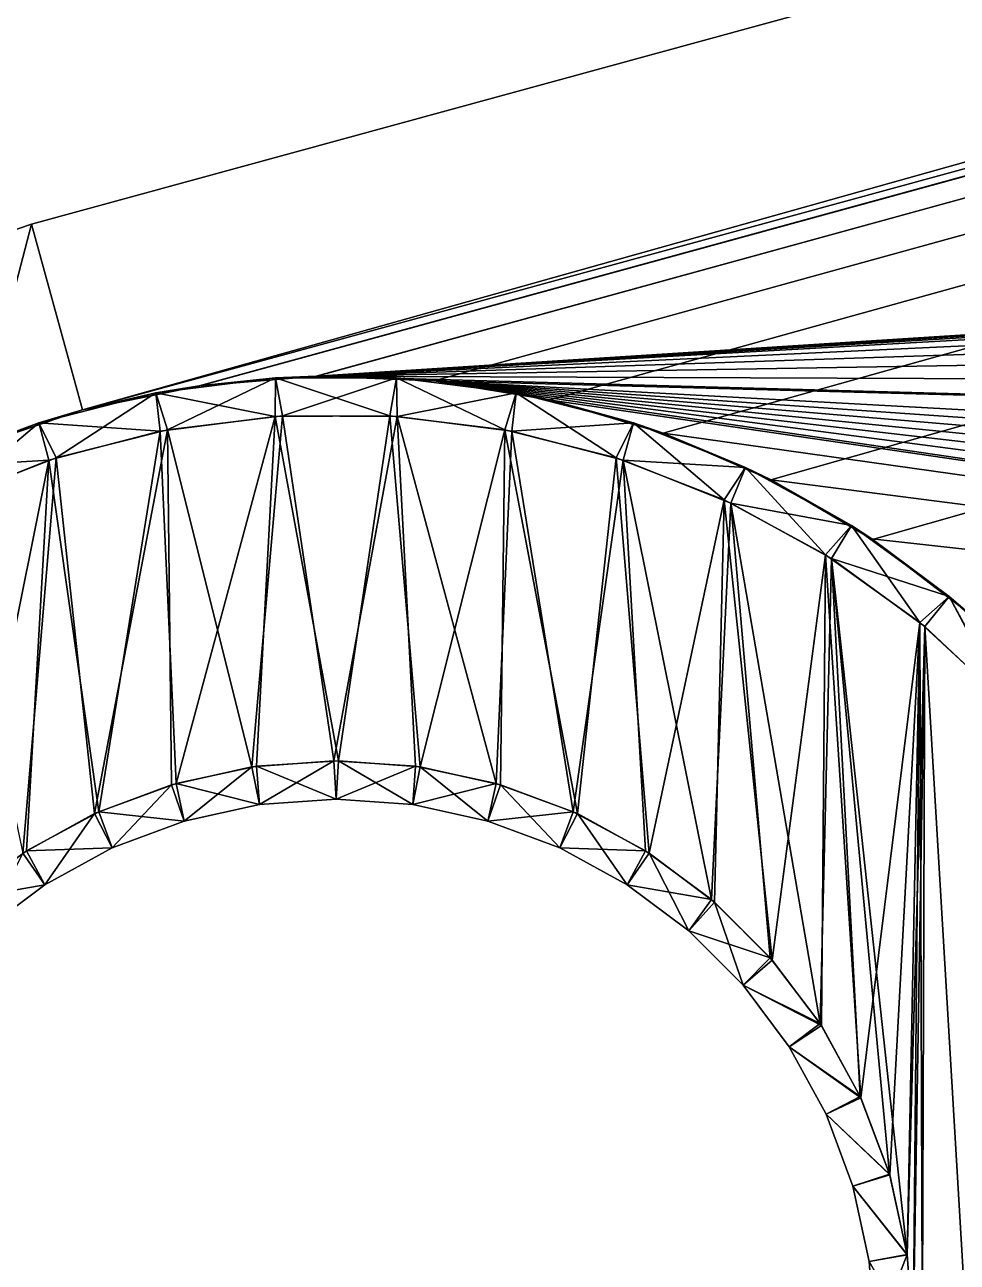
# Model space of a CAD drawing. Header units: metres. Extents: x -0.15 to 4.68, y -0.15 to 1.34.
# Drawn here: x -0.0405 to 0.0807, y 0.0098 to 0.1706 of the extents above; entities that cross this region are included whole.
import ezdxf

# ---------------------------------------------------------------- set-up
doc = ezdxf.new("R2010")
doc.units = ezdxf.units.M
doc.header["$LTSCALE"] = 65.185185
for name, color, linetype in [('22', 7, 'CONTINUOUS'), ('24', 7, 'CONTINUOUS'), ('26', 7, 'CONTINUOUS'), ('28', 7, 'CONTINUOUS'), ('30', 7, 'CONTINUOUS'), ('32', 7, 'CONTINUOUS'), ('34', 7, 'CONTINUOUS'), ('35', 7, 'CONTINUOUS'), ('37', 7, 'CONTINUOUS'), ('39', 7, 'CONTINUOUS'), ('41', 7, 'CONTINUOUS'), ('53', 7, 'CONTINUOUS'), ('60', 7, 'CONTINUOUS'), ('64', 7, 'CONTINUOUS'), ('65', 7, 'CONTINUOUS'), ('78', 7, 'CONTINUOUS'), ('82', 7, 'CONTINUOUS')]:
    doc.layers.add(name, color=color, linetype=linetype)

msp = doc.modelspace()

# ---------------------------------------------------------------- linework, layer by layer
at = {"layer": '22', "color": 2, "linetype": 'CONTINUOUS'}
for points in [[(3.56654, 1.13085), (3.5731, 1.1324), (-0.03297, 0.12057), (3.56654, 1.13085)], [(-0.03297, 0.12057), (3.5731, 1.1324), (3.57314, 1.10674), (-0.03297, 0.12057)], [(-0.03957, 0.14469), (3.56654, 1.13085), (-0.03297, 0.12057), (-0.03957, 0.14469)], [(-0.05675, 0.13883), (-0.03957, 0.14469), (-0.04717, 0.11574), (-0.05675, 0.13883)], [(-0.04717, 0.11574), (-0.03957, 0.14469), (-0.03297, 0.12057), (-0.04717, 0.11574)]]:
    msp.add_3dface(points, dxfattribs=at)
at = {"layer": '24', "color": 2, "linetype": 'CONTINUOUS'}
for points in [[(3.56654, 1.13085, 0.605), (-0.03957, 0.14469, 0.605), (-0.03297, 0.12057, 0.605), (3.56654, 1.13085, 0.605)], [(3.57314, 1.10674, 0.605), (3.56654, 1.13085, 0.605), (-0.03297, 0.12057, 0.605), (3.57314, 1.10674, 0.605)], [(-0.03957, 0.14469, 0.605), (-0.05675, 0.13883, 0.605), (-0.04718, 0.11573, 0.605), (-0.03957, 0.14469, 0.605)], [(-0.03297, 0.12057, 0.605), (-0.03957, 0.14469, 0.605), (-0.04718, 0.11573, 0.605), (-0.03297, 0.12057, 0.605)]]:
    msp.add_3dface(points, dxfattribs=at)
at = {"layer": '26', "color": 2, "linetype": 'CONTINUOUS'}
for points in [[(-0.02342, 0.12279, -0.0125), (-0.00785, 0.12475, -0.0125), (-0.00793, 0.11973, -0.0175), (-0.02342, 0.12279, -0.0125)], [(-0.00793, 0.11973, -0.0175), (-0.00785, 0.12475, -0.0125), (0.00698, 0.11979, -0.0175), (-0.00793, 0.11973, -0.0175)], [(-0.00785, 0.12475, -0.0125), (0.00785, 0.12475, -0.0125), (0.00698, 0.11979, -0.0175), (-0.00785, 0.12475, -0.0125)], [(0.00698, 0.11979, -0.0175), (0.00785, 0.12475, -0.0125), (0.02191, 0.11798, -0.0175), (0.00698, 0.11979, -0.0175)], [(0.00785, 0.12475, -0.0125), (0.02342, 0.12279, -0.0125), (0.02191, 0.11798, -0.0175), (0.00785, 0.12475, -0.0125)], [(-0.03863, 0.11888, -0.0125), (-0.02342, 0.12279, -0.0125), (-0.02285, 0.1178, -0.0175), (-0.03863, 0.11888, -0.0125)], [(-0.02285, 0.1178, -0.0175), (-0.02342, 0.12279, -0.0125), (-0.00793, 0.11973, -0.0175), (-0.02285, 0.1178, -0.0175)], [(0.02191, 0.11798, -0.0175), (0.02342, 0.12279, -0.0125), (0.03638, 0.11434, -0.0175), (0.02191, 0.11798, -0.0175)], [(0.02342, 0.12279, -0.0125), (0.03863, 0.11888, -0.0125), (0.03638, 0.11434, -0.0175), (0.02342, 0.12279, -0.0125)], [(-0.05322, 0.1131, -0.0125), (-0.03863, 0.11888, -0.0125), (-0.03731, 0.11404, -0.0175), (-0.05322, 0.1131, -0.0125)], [(-0.03731, 0.11404, -0.0175), (-0.03863, 0.11888, -0.0125), (-0.02285, 0.1178, -0.0175), (-0.03731, 0.11404, -0.0175)], [(0.03638, 0.11434, -0.0175), (0.03863, 0.11888, -0.0125), (0.05043, 0.10888, -0.0175), (0.03638, 0.11434, -0.0175)], [(0.03863, 0.11888, -0.0125), (0.05322, 0.1131, -0.0125), (0.05043, 0.10888, -0.0175), (0.03863, 0.11888, -0.0125)], [(-0.05131, 0.10846, -0.0175), (-0.05322, 0.1131, -0.0125), (-0.03731, 0.11404, -0.0175), (-0.05131, 0.10846, -0.0175)], [(0.05043, 0.10888, -0.0175), (0.05322, 0.1131, -0.0125), (0.0636, 0.10176, -0.0175), (0.05043, 0.10888, -0.0175)], [(0.05322, 0.1131, -0.0125), (0.06698, 0.10554, -0.0125), (0.0636, 0.10176, -0.0175), (0.05322, 0.1131, -0.0125)], [(0.0636, 0.10176, -0.0175), (0.06698, 0.10554, -0.0125), (0.07587, 0.09297, -0.0175), (0.0636, 0.10176, -0.0175)], [(0.06698, 0.10554, -0.0125), (0.07968, 0.09631, -0.0125), (0.07587, 0.09297, -0.0175), (0.06698, 0.10554, -0.0125)], [(0.07587, 0.09297, -0.0175), (0.07968, 0.09631, -0.0125), (0.0869, 0.08275, -0.0175), (0.07587, 0.09297, -0.0175)], [(0.07968, 0.09631, -0.0125), (0.09112, 0.08557, -0.0125), (0.0869, 0.08275, -0.0175), (0.07968, 0.09631, -0.0125)]]:
    msp.add_3dface(points, dxfattribs=at)
at = {"layer": '28', "color": 2, "linetype": 'CONTINUOUS'}
for points in [[(-0.02285, 0.1178, -0.0175), (-0.00793, 0.11973, -0.0175), (-0.02079, 0.07205, -0.0175), (-0.02285, 0.1178, -0.0175)], [(-0.02079, 0.07205, -0.0175), (-0.00793, 0.11973, -0.0175), (-0.01034, 0.07428, -0.0175), (-0.02079, 0.07205, -0.0175)], [(-0.01034, 0.07428, -0.0175), (-0.00793, 0.11973, -0.0175), (0.0003, 0.07499, -0.0175), (-0.01034, 0.07428, -0.0175)], [(-0.00793, 0.11973, -0.0175), (0.00698, 0.11979, -0.0175), (0.0003, 0.07499, -0.0175), (-0.00793, 0.11973, -0.0175)], [(0.0003, 0.07499, -0.0175), (0.00698, 0.11979, -0.0175), (0.01094, 0.0742, -0.0175), (0.0003, 0.07499, -0.0175)], [(0.00698, 0.11979, -0.0175), (0.02191, 0.11798, -0.0175), (0.01094, 0.0742, -0.0175), (0.00698, 0.11979, -0.0175)], [(-0.03731, 0.11404, -0.0175), (-0.02285, 0.1178, -0.0175), (-0.03082, 0.06837, -0.0175), (-0.03731, 0.11404, -0.0175)], [(-0.03082, 0.06837, -0.0175), (-0.02285, 0.1178, -0.0175), (-0.02079, 0.07205, -0.0175), (-0.03082, 0.06837, -0.0175)], [(0.01094, 0.0742, -0.0175), (0.02191, 0.11798, -0.0175), (0.02138, 0.07187, -0.0175), (0.01094, 0.0742, -0.0175)], [(0.02138, 0.07187, -0.0175), (0.02191, 0.11798, -0.0175), (0.03139, 0.06812, -0.0175), (0.02138, 0.07187, -0.0175)], [(0.02191, 0.11798, -0.0175), (0.03638, 0.11434, -0.0175), (0.03139, 0.06812, -0.0175), (0.02191, 0.11798, -0.0175)], [(0.03139, 0.06812, -0.0175), (0.03638, 0.11434, -0.0175), (0.0407, 0.06298, -0.0175), (0.03139, 0.06812, -0.0175)], [(0.03638, 0.11434, -0.0175), (0.05043, 0.10888, -0.0175), (0.0407, 0.06298, -0.0175), (0.03638, 0.11434, -0.0175)], [(-0.05131, 0.10846, -0.0175), (-0.03731, 0.11404, -0.0175), (-0.0488, 0.05695, -0.0175), (-0.05131, 0.10846, -0.0175)], [(-0.0488, 0.05695, -0.0175), (-0.03731, 0.11404, -0.0175), (-0.04021, 0.0633, -0.0175), (-0.0488, 0.05695, -0.0175)], [(-0.04021, 0.0633, -0.0175), (-0.03731, 0.11404, -0.0175), (-0.03082, 0.06837, -0.0175), (-0.04021, 0.0633, -0.0175)], [(0.0407, 0.06298, -0.0175), (0.05043, 0.10888, -0.0175), (0.04919, 0.05661, -0.0175), (0.0407, 0.06298, -0.0175)], [(0.04919, 0.05661, -0.0175), (0.05043, 0.10888, -0.0175), (0.05669, 0.0491, -0.0175), (0.04919, 0.05661, -0.0175)], [(0.05043, 0.10888, -0.0175), (0.0636, 0.10176, -0.0175), (0.05669, 0.0491, -0.0175), (0.05043, 0.10888, -0.0175)], [(0.05669, 0.0491, -0.0175), (0.0636, 0.10176, -0.0175), (0.06306, 0.0406, -0.0175), (0.05669, 0.0491, -0.0175)], [(0.06306, 0.0406, -0.0175), (0.0636, 0.10176, -0.0175), (0.06818, 0.03122, -0.0175), (0.06306, 0.0406, -0.0175)], [(0.0636, 0.10176, -0.0175), (0.07587, 0.09297, -0.0175), (0.06818, 0.03122, -0.0175), (0.0636, 0.10176, -0.0175)], [(0.06818, 0.03122, -0.0175), (0.07587, 0.09297, -0.0175), (0.07194, 0.0212, -0.0175), (0.06818, 0.03122, -0.0175)], [(0.07194, 0.0212, -0.0175), (0.07587, 0.09297, -0.0175), (0.0742, 0.01083, -0.0175), (0.07194, 0.0212, -0.0175)], [(0.0742, 0.01083, -0.0175), (0.07587, 0.09297, -0.0175), (0.075, 0, -0.0175), (0.0742, 0.01083, -0.0175)], [(0.07587, 0.09297, -0.0175), (0.07651, -0.09244, -0.0175), (0.075, 0, -0.0175), (0.07587, 0.09297, -0.0175)], [(0.07651, -0.09244, -0.0175), (0.07587, 0.09297, -0.0175), (0.0869, 0.08275, -0.0175), (0.07651, -0.09244, -0.0175)], [(0.08739, -0.08223, -0.0175), (0.07651, -0.09244, -0.0175), (0.0869, 0.08275, -0.0175), (0.08739, -0.08223, -0.0175)]]:
    msp.add_3dface(points, dxfattribs=at)
at = {"layer": '30', "color": 2, "linetype": 'CONTINUOUS'}
for points in [[(-0.02342, 0.12279, -0.0125), (-0.01778, 0.12371, 0.02), (-0.00785, 0.12475, -0.0125), (-0.02342, 0.12279, -0.0125)], [(-0.01778, 0.12371, 0.02), (-0.00257, 0.12497, 0.02), (-0.00785, 0.12475, -0.0125), (-0.01778, 0.12371, 0.02)], [(-0.00785, 0.12475, -0.0125), (-0.00257, 0.12497, 0.02), (0.00785, 0.12475, -0.0125), (-0.00785, 0.12475, -0.0125)], [(-0.00257, 0.12497, 0.02), (0.01274, 0.12434, 0.02), (0.00785, 0.12475, -0.0125), (-0.00257, 0.12497, 0.02)], [(0.00785, 0.12475, -0.0125), (0.01274, 0.12434, 0.02), (0.02342, 0.12279, -0.0125), (0.00785, 0.12475, -0.0125)], [(0.01274, 0.12434, 0.02), (0.02779, 0.12186, 0.02), (0.02342, 0.12279, -0.0125), (0.01274, 0.12434, 0.02)], [(-0.03863, 0.11888, -0.0125), (-0.03297, 0.12057), (-0.02342, 0.12279, -0.0125), (-0.03863, 0.11888, -0.0125)], [(-0.03297, 0.12057), (-0.03297, 0.12057, 0.02), (-0.01778, 0.12371, 0.02), (-0.03297, 0.12057)], [(-0.03297, 0.12057), (-0.01778, 0.12371, 0.02), (-0.02342, 0.12279, -0.0125), (-0.03297, 0.12057)], [(0.02342, 0.12279, -0.0125), (0.02779, 0.12186, 0.02), (0.03863, 0.11888, -0.0125), (0.02342, 0.12279, -0.0125)], [(-0.04717, 0.11574), (-0.03297, 0.12057), (-0.03863, 0.11888, -0.0125), (-0.04717, 0.11574)], [(0.02779, 0.12186, 0.02), (0.04249, 0.11754, 0.02), (0.03863, 0.11888, -0.0125), (0.02779, 0.12186, 0.02)], [(-0.05322, 0.1131, -0.0125), (-0.04717, 0.11574), (-0.03863, 0.11888, -0.0125), (-0.05322, 0.1131, -0.0125)], [(0.03863, 0.11888, -0.0125), (0.04249, 0.11754, 0.02), (0.05322, 0.1131, -0.0125), (0.03863, 0.11888, -0.0125)], [(0.04249, 0.11754, 0.02), (0.05648, 0.11149, 0.02), (0.05322, 0.1131, -0.0125), (0.04249, 0.11754, 0.02)], [(0.05322, 0.1131, -0.0125), (0.05648, 0.11149, 0.02), (0.06698, 0.10554, -0.0125), (0.05322, 0.1131, -0.0125)], [(0.05648, 0.11149, 0.02), (0.06971, 0.10373, 0.02), (0.06698, 0.10554, -0.0125), (0.05648, 0.11149, 0.02)], [(0.06698, 0.10554, -0.0125), (0.06971, 0.10373, 0.02), (0.07968, 0.09631, -0.0125), (0.06698, 0.10554, -0.0125)], [(0.06971, 0.10373, 0.02), (0.08183, 0.09447, 0.02), (0.07968, 0.09631, -0.0125), (0.06971, 0.10373, 0.02)], [(0.07968, 0.09631, -0.0125), (0.08183, 0.09447, 0.02), (0.09112, 0.08557, -0.0125), (0.07968, 0.09631, -0.0125)]]:
    msp.add_3dface(points, dxfattribs=at)
at = {"layer": '32', "color": 2, "linetype": 'CONTINUOUS'}
for points in [[(-0.02079, 0.07205, -0.0175), (-0.01034, 0.07428, -0.0175), (-0.00996, 0.06929, -0.0125), (-0.02079, 0.07205, -0.0175)], [(-0.01034, 0.07428, -0.0175), (0.0003, 0.07499, -0.0175), (0, 0.07, -0.0125), (-0.01034, 0.07428, -0.0175)], [(-0.01034, 0.07428, -0.0175), (0, 0.07, -0.0125), (-0.00996, 0.06929, -0.0125), (-0.01034, 0.07428, -0.0175)], [(0.0003, 0.07499, -0.0175), (0.00996, 0.06929, -0.0125), (0, 0.07, -0.0125), (0.0003, 0.07499, -0.0175)], [(0.0003, 0.07499, -0.0175), (0.01094, 0.0742, -0.0175), (0.00996, 0.06929, -0.0125), (0.0003, 0.07499, -0.0175)], [(0.01094, 0.0742, -0.0175), (0.01972, 0.06716, -0.0125), (0.00996, 0.06929, -0.0125), (0.01094, 0.0742, -0.0175)], [(0.01094, 0.0742, -0.0175), (0.02138, 0.07187, -0.0175), (0.01972, 0.06716, -0.0125), (0.01094, 0.0742, -0.0175)], [(-0.03082, 0.06837, -0.0175), (-0.02079, 0.07205, -0.0175), (-0.01972, 0.06716, -0.0125), (-0.03082, 0.06837, -0.0175)], [(-0.02079, 0.07205, -0.0175), (-0.00996, 0.06929, -0.0125), (-0.01972, 0.06716, -0.0125), (-0.02079, 0.07205, -0.0175)], [(0.02138, 0.07187, -0.0175), (0.02908, 0.06367, -0.0125), (0.01972, 0.06716, -0.0125), (0.02138, 0.07187, -0.0175)], [(0.02138, 0.07187, -0.0175), (0.03139, 0.06812, -0.0175), (0.02908, 0.06367, -0.0125), (0.02138, 0.07187, -0.0175)], [(-0.04021, 0.0633, -0.0175), (-0.03082, 0.06837, -0.0175), (-0.02908, 0.06367, -0.0125), (-0.04021, 0.0633, -0.0175)], [(-0.03082, 0.06837, -0.0175), (-0.01972, 0.06716, -0.0125), (-0.02908, 0.06367, -0.0125), (-0.03082, 0.06837, -0.0175)], [(0.03139, 0.06812, -0.0175), (0.03784, 0.05889, -0.0125), (0.02908, 0.06367, -0.0125), (0.03139, 0.06812, -0.0175)], [(0.03139, 0.06812, -0.0175), (0.0407, 0.06298, -0.0175), (0.03784, 0.05889, -0.0125), (0.03139, 0.06812, -0.0175)], [(-0.0488, 0.05695, -0.0175), (-0.04021, 0.0633, -0.0175), (-0.03784, 0.05889, -0.0125), (-0.0488, 0.05695, -0.0175)], [(-0.04021, 0.0633, -0.0175), (-0.02908, 0.06367, -0.0125), (-0.03784, 0.05889, -0.0125), (-0.04021, 0.0633, -0.0175)], [(0.0407, 0.06298, -0.0175), (0.04584, 0.0529, -0.0125), (0.03784, 0.05889, -0.0125), (0.0407, 0.06298, -0.0175)], [(0.0407, 0.06298, -0.0175), (0.04919, 0.05661, -0.0175), (0.04584, 0.0529, -0.0125), (0.0407, 0.06298, -0.0175)], [(-0.0488, 0.05695, -0.0175), (-0.03784, 0.05889, -0.0125), (-0.04584, 0.0529, -0.0125), (-0.0488, 0.05695, -0.0175)], [(0.04919, 0.05661, -0.0175), (0.0529, 0.04584, -0.0125), (0.04584, 0.0529, -0.0125), (0.04919, 0.05661, -0.0175)], [(0.04919, 0.05661, -0.0175), (0.05669, 0.0491, -0.0175), (0.0529, 0.04584, -0.0125), (0.04919, 0.05661, -0.0175)], [(0.05669, 0.0491, -0.0175), (0.06306, 0.0406, -0.0175), (0.0529, 0.04584, -0.0125), (0.05669, 0.0491, -0.0175)], [(0.06306, 0.0406, -0.0175), (0.05889, 0.03784, -0.0125), (0.0529, 0.04584, -0.0125), (0.06306, 0.0406, -0.0175)], [(0.06306, 0.0406, -0.0175), (0.06818, 0.03122, -0.0175), (0.05889, 0.03784, -0.0125), (0.06306, 0.0406, -0.0175)], [(0.06818, 0.03122, -0.0175), (0.06367, 0.02908, -0.0125), (0.05889, 0.03784, -0.0125), (0.06818, 0.03122, -0.0175)], [(0.06818, 0.03122, -0.0175), (0.07194, 0.0212, -0.0175), (0.06367, 0.02908, -0.0125), (0.06818, 0.03122, -0.0175)], [(0.07194, 0.0212, -0.0175), (0.06716, 0.01972, -0.0125), (0.06367, 0.02908, -0.0125), (0.07194, 0.0212, -0.0175)], [(0.07194, 0.0212, -0.0175), (0.0742, 0.01083, -0.0175), (0.06716, 0.01972, -0.0125), (0.07194, 0.0212, -0.0175)], [(0.0742, 0.01083, -0.0175), (0.06929, 0.00996, -0.0125), (0.06716, 0.01972, -0.0125), (0.0742, 0.01083, -0.0175)], [(0.0742, 0.01083, -0.0175), (0.075, 0, -0.0175), (0.06929, 0.00996, -0.0125), (0.0742, 0.01083, -0.0175)], [(0.075, 0, -0.0175), (0.07, 0, -0.0125), (0.06929, 0.00996, -0.0125), (0.075, 0, -0.0175)]]:
    msp.add_3dface(points, dxfattribs=at)
at = {"layer": '34', "color": 2, "linetype": 'CONTINUOUS'}
for points in [[(-0.00996, 0.06929, 0.6175), (-0.01972, 0.06716, 0.6175), (-0.00996, 0.06929, -0.0125), (-0.00996, 0.06929, 0.6175)], [(-0.00996, 0.06929, -0.0125), (-0.01972, 0.06716, 0.6175), (-0.01972, 0.06716, -0.0125), (-0.00996, 0.06929, -0.0125)], [(0, 0.07, 0.6175), (-0.00996, 0.06929, 0.6175), (0, 0.07, -0.0125), (0, 0.07, 0.6175)], [(0, 0.07, -0.0125), (-0.00996, 0.06929, 0.6175), (-0.00996, 0.06929, -0.0125), (0, 0.07, -0.0125)], [(0.00996, 0.06929, 0.6175), (0, 0.07, 0.6175), (0.00996, 0.06929, -0.0125), (0.00996, 0.06929, 0.6175)], [(0.00996, 0.06929, -0.0125), (0, 0.07, 0.6175), (0, 0.07, -0.0125), (0.00996, 0.06929, -0.0125)], [(0.01972, 0.06716, 0.6175), (0.00996, 0.06929, 0.6175), (0.01972, 0.06716, -0.0125), (0.01972, 0.06716, 0.6175)], [(0.01972, 0.06716, -0.0125), (0.00996, 0.06929, 0.6175), (0.00996, 0.06929, -0.0125), (0.01972, 0.06716, -0.0125)], [(-0.01972, 0.06716, 0.6175), (-0.02908, 0.06367, 0.6175), (-0.01972, 0.06716, -0.0125), (-0.01972, 0.06716, 0.6175)], [(-0.01972, 0.06716, -0.0125), (-0.02908, 0.06367, 0.6175), (-0.02908, 0.06367, -0.0125), (-0.01972, 0.06716, -0.0125)], [(0.02908, 0.06367, 0.6175), (0.01972, 0.06716, 0.6175), (0.02908, 0.06367, -0.0125), (0.02908, 0.06367, 0.6175)], [(0.02908, 0.06367, -0.0125), (0.01972, 0.06716, 0.6175), (0.01972, 0.06716, -0.0125), (0.02908, 0.06367, -0.0125)], [(-0.02908, 0.06367, 0.6175), (-0.03784, 0.05889, 0.6175), (-0.02908, 0.06367, -0.0125), (-0.02908, 0.06367, 0.6175)], [(-0.02908, 0.06367, -0.0125), (-0.03784, 0.05889, 0.6175), (-0.03784, 0.05889, -0.0125), (-0.02908, 0.06367, -0.0125)], [(0.03784, 0.05889, 0.6175), (0.02908, 0.06367, 0.6175), (0.03784, 0.05889, -0.0125), (0.03784, 0.05889, 0.6175)], [(0.03784, 0.05889, -0.0125), (0.02908, 0.06367, 0.6175), (0.02908, 0.06367, -0.0125), (0.03784, 0.05889, -0.0125)], [(-0.03784, 0.05889, 0.6175), (-0.04584, 0.0529, 0.6175), (-0.03784, 0.05889, -0.0125), (-0.03784, 0.05889, 0.6175)], [(-0.03784, 0.05889, -0.0125), (-0.04584, 0.0529, 0.6175), (-0.04584, 0.0529, -0.0125), (-0.03784, 0.05889, -0.0125)], [(0.04584, 0.0529, 0.6175), (0.03784, 0.05889, 0.6175), (0.04584, 0.0529, -0.0125), (0.04584, 0.0529, 0.6175)], [(0.04584, 0.0529, -0.0125), (0.03784, 0.05889, 0.6175), (0.03784, 0.05889, -0.0125), (0.04584, 0.0529, -0.0125)], [(0.0529, 0.04584, 0.6175), (0.04584, 0.0529, 0.6175), (0.0529, 0.04584, -0.0125), (0.0529, 0.04584, 0.6175)], [(0.0529, 0.04584, -0.0125), (0.04584, 0.0529, 0.6175), (0.04584, 0.0529, -0.0125), (0.0529, 0.04584, -0.0125)], [(0.05889, 0.03784, 0.6175), (0.0529, 0.04584, 0.6175), (0.05889, 0.03784, -0.0125), (0.05889, 0.03784, 0.6175)], [(0.05889, 0.03784, -0.0125), (0.0529, 0.04584, 0.6175), (0.0529, 0.04584, -0.0125), (0.05889, 0.03784, -0.0125)], [(0.06367, 0.02908, 0.6175), (0.05889, 0.03784, 0.6175), (0.06367, 0.02908, -0.0125), (0.06367, 0.02908, 0.6175)], [(0.06367, 0.02908, -0.0125), (0.05889, 0.03784, 0.6175), (0.05889, 0.03784, -0.0125), (0.06367, 0.02908, -0.0125)], [(0.06716, 0.01972, 0.6175), (0.06367, 0.02908, 0.6175), (0.06716, 0.01972, -0.0125), (0.06716, 0.01972, 0.6175)], [(0.06716, 0.01972, -0.0125), (0.06367, 0.02908, 0.6175), (0.06367, 0.02908, -0.0125), (0.06716, 0.01972, -0.0125)], [(0.06929, 0.00996, 0.6175), (0.06716, 0.01972, 0.6175), (0.06929, 0.00996, -0.0125), (0.06929, 0.00996, 0.6175)], [(0.06929, 0.00996, -0.0125), (0.06716, 0.01972, 0.6175), (0.06716, 0.01972, -0.0125), (0.06929, 0.00996, -0.0125)], [(0.07, 0, -0.0125), (0.07, 0, 0.6175), (0.06929, 0.00996, 0.6175), (0.07, 0, -0.0125)], [(0.07, 0, -0.0125), (0.06929, 0.00996, 0.6175), (0.06929, 0.00996, -0.0125), (0.07, 0, -0.0125)]]:
    msp.add_3dface(points, dxfattribs=at)
at = {"layer": '35', "color": 2, "linetype": 'CONTINUOUS'}
for points in [[(-0.02342, 0.12279, 0.6175), (-0.02191, 0.11798, 0.6225), (-0.00785, 0.12475, 0.6175), (-0.02342, 0.12279, 0.6175)], [(-0.02191, 0.11798, 0.6225), (-0.00698, 0.11979, 0.6225), (-0.00785, 0.12475, 0.6175), (-0.02191, 0.11798, 0.6225)], [(-0.00785, 0.12475, 0.6175), (-0.00698, 0.11979, 0.6225), (0.00785, 0.12475, 0.6175), (-0.00785, 0.12475, 0.6175)], [(-0.00698, 0.11979, 0.6225), (0.00793, 0.11973, 0.6225), (0.00785, 0.12475, 0.6175), (-0.00698, 0.11979, 0.6225)], [(0.00785, 0.12475, 0.6175), (0.00793, 0.11973, 0.6225), (0.02342, 0.12279, 0.6175), (0.00785, 0.12475, 0.6175)], [(-0.03863, 0.11888, 0.6175), (-0.03638, 0.11434, 0.6225), (-0.02342, 0.12279, 0.6175), (-0.03863, 0.11888, 0.6175)], [(-0.03638, 0.11434, 0.6225), (-0.02191, 0.11798, 0.6225), (-0.02342, 0.12279, 0.6175), (-0.03638, 0.11434, 0.6225)], [(0.00793, 0.11973, 0.6225), (0.02285, 0.1178, 0.6225), (0.02342, 0.12279, 0.6175), (0.00793, 0.11973, 0.6225)], [(0.02342, 0.12279, 0.6175), (0.02285, 0.1178, 0.6225), (0.03863, 0.11888, 0.6175), (0.02342, 0.12279, 0.6175)], [(-0.05322, 0.1131, 0.6175), (-0.05043, 0.10888, 0.6225), (-0.03863, 0.11888, 0.6175), (-0.05322, 0.1131, 0.6175)], [(-0.05043, 0.10888, 0.6225), (-0.03638, 0.11434, 0.6225), (-0.03863, 0.11888, 0.6175), (-0.05043, 0.10888, 0.6225)], [(0.02285, 0.1178, 0.6225), (0.03731, 0.11404, 0.6225), (0.03863, 0.11888, 0.6175), (0.02285, 0.1178, 0.6225)], [(0.03863, 0.11888, 0.6175), (0.03731, 0.11404, 0.6225), (0.05322, 0.1131, 0.6175), (0.03863, 0.11888, 0.6175)], [(0.03731, 0.11404, 0.6225), (0.05131, 0.10846, 0.6225), (0.05322, 0.1131, 0.6175), (0.03731, 0.11404, 0.6225)], [(0.05322, 0.1131, 0.6175), (0.05131, 0.10846, 0.6225), (0.06698, 0.10554, 0.6175), (0.05322, 0.1131, 0.6175)], [(0.05131, 0.10846, 0.6225), (0.06439, 0.10126, 0.6225), (0.06698, 0.10554, 0.6175), (0.05131, 0.10846, 0.6225)], [(0.06698, 0.10554, 0.6175), (0.06439, 0.10126, 0.6225), (0.07968, 0.09631, 0.6175), (0.06698, 0.10554, 0.6175)], [(0.06439, 0.10126, 0.6225), (0.07651, 0.09244, 0.6225), (0.07968, 0.09631, 0.6175), (0.06439, 0.10126, 0.6225)], [(0.07651, 0.09244, 0.6225), (0.08739, 0.08223, 0.6225), (0.07968, 0.09631, 0.6175), (0.07651, 0.09244, 0.6225)], [(0.07968, 0.09631, 0.6175), (0.08739, 0.08223, 0.6225), (0.09112, 0.08557, 0.6175), (0.07968, 0.09631, 0.6175)]]:
    msp.add_3dface(points, dxfattribs=at)
at = {"layer": '37', "color": 2, "linetype": 'CONTINUOUS'}
for points in [[(-0.02191, 0.11798, 0.6225), (-0.01094, 0.0742, 0.6225), (-0.00698, 0.11979, 0.6225), (-0.02191, 0.11798, 0.6225)], [(-0.01094, 0.0742, 0.6225), (-0.0003, 0.07499, 0.6225), (-0.00698, 0.11979, 0.6225), (-0.01094, 0.0742, 0.6225)], [(-0.00698, 0.11979, 0.6225), (-0.0003, 0.07499, 0.6225), (0.00793, 0.11973, 0.6225), (-0.00698, 0.11979, 0.6225)], [(-0.0003, 0.07499, 0.6225), (0.01034, 0.07428, 0.6225), (0.00793, 0.11973, 0.6225), (-0.0003, 0.07499, 0.6225)], [(0.01034, 0.07428, 0.6225), (0.02079, 0.07205, 0.6225), (0.00793, 0.11973, 0.6225), (0.01034, 0.07428, 0.6225)], [(0.00793, 0.11973, 0.6225), (0.02079, 0.07205, 0.6225), (0.02285, 0.1178, 0.6225), (0.00793, 0.11973, 0.6225)], [(-0.03638, 0.11434, 0.6225), (-0.03139, 0.06812, 0.6225), (-0.02191, 0.11798, 0.6225), (-0.03638, 0.11434, 0.6225)], [(-0.03139, 0.06812, 0.6225), (-0.02138, 0.07187, 0.6225), (-0.02191, 0.11798, 0.6225), (-0.03139, 0.06812, 0.6225)], [(-0.02138, 0.07187, 0.6225), (-0.01094, 0.0742, 0.6225), (-0.02191, 0.11798, 0.6225), (-0.02138, 0.07187, 0.6225)], [(0.02079, 0.07205, 0.6225), (0.03082, 0.06837, 0.6225), (0.02285, 0.1178, 0.6225), (0.02079, 0.07205, 0.6225)], [(0.02285, 0.1178, 0.6225), (0.03082, 0.06837, 0.6225), (0.03731, 0.11404, 0.6225), (0.02285, 0.1178, 0.6225)], [(-0.05043, 0.10888, 0.6225), (-0.0407, 0.06298, 0.6225), (-0.03638, 0.11434, 0.6225), (-0.05043, 0.10888, 0.6225)], [(-0.0407, 0.06298, 0.6225), (-0.03139, 0.06812, 0.6225), (-0.03638, 0.11434, 0.6225), (-0.0407, 0.06298, 0.6225)], [(0.03082, 0.06837, 0.6225), (0.04021, 0.0633, 0.6225), (0.03731, 0.11404, 0.6225), (0.03082, 0.06837, 0.6225)], [(0.04021, 0.0633, 0.6225), (0.0488, 0.05695, 0.6225), (0.03731, 0.11404, 0.6225), (0.04021, 0.0633, 0.6225)], [(0.03731, 0.11404, 0.6225), (0.0488, 0.05695, 0.6225), (0.05131, 0.10846, 0.6225), (0.03731, 0.11404, 0.6225)], [(0.0488, 0.05695, 0.6225), (0.05641, 0.04941, 0.6225), (0.05131, 0.10846, 0.6225), (0.0488, 0.05695, 0.6225)], [(0.05641, 0.04941, 0.6225), (0.06289, 0.04086, 0.6225), (0.05131, 0.10846, 0.6225), (0.05641, 0.04941, 0.6225)], [(0.05131, 0.10846, 0.6225), (0.06289, 0.04086, 0.6225), (0.06439, 0.10126, 0.6225), (0.05131, 0.10846, 0.6225)], [(0.06289, 0.04086, 0.6225), (0.06809, 0.0314, 0.6225), (0.06439, 0.10126, 0.6225), (0.06289, 0.04086, 0.6225)], [(0.06809, 0.0314, 0.6225), (0.07191, 0.02129, 0.6225), (0.06439, 0.10126, 0.6225), (0.06809, 0.0314, 0.6225)], [(0.07191, 0.02129, 0.6225), (0.0742, 0.01086, 0.6225), (0.06439, 0.10126, 0.6225), (0.07191, 0.02129, 0.6225)], [(0.06439, 0.10126, 0.6225), (0.0742, 0.01086, 0.6225), (0.07651, 0.09244, 0.6225), (0.06439, 0.10126, 0.6225)], [(0.0742, 0.01086, 0.6225), (0.075, 0, 0.6225), (0.07651, 0.09244, 0.6225), (0.0742, 0.01086, 0.6225)], [(0.075, 0, 0.6225), (0.07587, -0.09297, 0.6225), (0.07651, 0.09244, 0.6225), (0.075, 0, 0.6225)], [(0.07587, -0.09297, 0.6225), (0.0869, -0.08275, 0.6225), (0.07651, 0.09244, 0.6225), (0.07587, -0.09297, 0.6225)], [(0.07651, 0.09244, 0.6225), (0.0869, -0.08275, 0.6225), (0.08739, 0.08223, 0.6225), (0.07651, 0.09244, 0.6225)]]:
    msp.add_3dface(points, dxfattribs=at)
at = {"layer": '39', "color": 2, "linetype": 'CONTINUOUS'}
for points in [[(-0.02342, 0.12279, 0.6175), (-0.00785, 0.12475, 0.6175), (-0.01772, 0.12371, 0.585), (-0.02342, 0.12279, 0.6175)], [(-0.01772, 0.12371, 0.585), (-0.00785, 0.12475, 0.6175), (-0.0025, 0.12497, 0.585), (-0.01772, 0.12371, 0.585)], [(-0.00785, 0.12475, 0.6175), (0.00785, 0.12475, 0.6175), (-0.0025, 0.12497, 0.585), (-0.00785, 0.12475, 0.6175)], [(-0.0025, 0.12497, 0.585), (0.00785, 0.12475, 0.6175), (0.01277, 0.12434, 0.585), (-0.0025, 0.12497, 0.585)], [(0.00785, 0.12475, 0.6175), (0.02342, 0.12279, 0.6175), (0.01277, 0.12434, 0.585), (0.00785, 0.12475, 0.6175)], [(0.01277, 0.12434, 0.585), (0.02342, 0.12279, 0.6175), (0.02791, 0.12184, 0.585), (0.01277, 0.12434, 0.585)], [(-0.03297, 0.12057, 0.605), (-0.03863, 0.11888, 0.6175), (-0.02342, 0.12279, 0.6175), (-0.03297, 0.12057, 0.605)], [(-0.03297, 0.12057, 0.585), (-0.02342, 0.12279, 0.6175), (-0.01772, 0.12371, 0.585), (-0.03297, 0.12057, 0.585)], [(-0.03297, 0.12057, 0.605), (-0.02342, 0.12279, 0.6175), (-0.03297, 0.12057, 0.585), (-0.03297, 0.12057, 0.605)], [(0.02342, 0.12279, 0.6175), (0.03863, 0.11888, 0.6175), (0.02791, 0.12184, 0.585), (0.02342, 0.12279, 0.6175)], [(-0.03297, 0.12057, 0.605), (-0.04718, 0.11573, 0.605), (-0.03863, 0.11888, 0.6175), (-0.03297, 0.12057, 0.605)], [(0.02791, 0.12184, 0.585), (0.03863, 0.11888, 0.6175), (0.0425, 0.11755, 0.585), (0.02791, 0.12184, 0.585)], [(-0.04718, 0.11573, 0.605), (-0.05322, 0.1131, 0.6175), (-0.03863, 0.11888, 0.6175), (-0.04718, 0.11573, 0.605)], [(0.03863, 0.11888, 0.6175), (0.05322, 0.1131, 0.6175), (0.0425, 0.11755, 0.585), (0.03863, 0.11888, 0.6175)], [(0.0425, 0.11755, 0.585), (0.05322, 0.1131, 0.6175), (0.05654, 0.11147, 0.585), (0.0425, 0.11755, 0.585)], [(0.05322, 0.1131, 0.6175), (0.06698, 0.10554, 0.6175), (0.05654, 0.11147, 0.585), (0.05322, 0.1131, 0.6175)], [(0.05654, 0.11147, 0.585), (0.06698, 0.10554, 0.6175), (0.06962, 0.10381, 0.585), (0.05654, 0.11147, 0.585)], [(0.06698, 0.10554, 0.6175), (0.07968, 0.09631, 0.6175), (0.06962, 0.10381, 0.585), (0.06698, 0.10554, 0.6175)], [(0.06962, 0.10381, 0.585), (0.07968, 0.09631, 0.6175), (0.08177, 0.09454, 0.585), (0.06962, 0.10381, 0.585)], [(0.07968, 0.09631, 0.6175), (0.09112, 0.08557, 0.6175), (0.08177, 0.09454, 0.585), (0.07968, 0.09631, 0.6175)]]:
    msp.add_3dface(points, dxfattribs=at)
at = {"layer": '41', "color": 2, "linetype": 'CONTINUOUS'}
for points in [[(-0.01094, 0.0742, 0.6225), (-0.02138, 0.07187, 0.6225), (-0.01972, 0.06716, 0.6175), (-0.01094, 0.0742, 0.6225)], [(-0.00996, 0.06929, 0.6175), (-0.01094, 0.0742, 0.6225), (-0.01972, 0.06716, 0.6175), (-0.00996, 0.06929, 0.6175)], [(-0.0003, 0.07499, 0.6225), (-0.01094, 0.0742, 0.6225), (-0.00996, 0.06929, 0.6175), (-0.0003, 0.07499, 0.6225)], [(0, 0.07, 0.6175), (-0.0003, 0.07499, 0.6225), (-0.00996, 0.06929, 0.6175), (0, 0.07, 0.6175)], [(0.01034, 0.07428, 0.6225), (-0.0003, 0.07499, 0.6225), (0, 0.07, 0.6175), (0.01034, 0.07428, 0.6225)], [(0.00996, 0.06929, 0.6175), (0.01034, 0.07428, 0.6225), (0, 0.07, 0.6175), (0.00996, 0.06929, 0.6175)], [(0.02079, 0.07205, 0.6225), (0.01034, 0.07428, 0.6225), (0.00996, 0.06929, 0.6175), (0.02079, 0.07205, 0.6225)], [(-0.02138, 0.07187, 0.6225), (-0.03139, 0.06812, 0.6225), (-0.02908, 0.06367, 0.6175), (-0.02138, 0.07187, 0.6225)], [(-0.01972, 0.06716, 0.6175), (-0.02138, 0.07187, 0.6225), (-0.02908, 0.06367, 0.6175), (-0.01972, 0.06716, 0.6175)], [(0.01972, 0.06716, 0.6175), (0.02079, 0.07205, 0.6225), (0.00996, 0.06929, 0.6175), (0.01972, 0.06716, 0.6175)], [(0.03082, 0.06837, 0.6225), (0.02079, 0.07205, 0.6225), (0.01972, 0.06716, 0.6175), (0.03082, 0.06837, 0.6225)], [(-0.03139, 0.06812, 0.6225), (-0.0407, 0.06298, 0.6225), (-0.03784, 0.05889, 0.6175), (-0.03139, 0.06812, 0.6225)], [(-0.02908, 0.06367, 0.6175), (-0.03139, 0.06812, 0.6225), (-0.03784, 0.05889, 0.6175), (-0.02908, 0.06367, 0.6175)], [(0.02908, 0.06367, 0.6175), (0.03082, 0.06837, 0.6225), (0.01972, 0.06716, 0.6175), (0.02908, 0.06367, 0.6175)], [(0.04021, 0.0633, 0.6225), (0.03082, 0.06837, 0.6225), (0.02908, 0.06367, 0.6175), (0.04021, 0.0633, 0.6225)], [(-0.03784, 0.05889, 0.6175), (-0.0407, 0.06298, 0.6225), (-0.04584, 0.0529, 0.6175), (-0.03784, 0.05889, 0.6175)], [(0.03784, 0.05889, 0.6175), (0.04021, 0.0633, 0.6225), (0.02908, 0.06367, 0.6175), (0.03784, 0.05889, 0.6175)], [(0.0488, 0.05695, 0.6225), (0.04021, 0.0633, 0.6225), (0.03784, 0.05889, 0.6175), (0.0488, 0.05695, 0.6225)], [(0.04584, 0.0529, 0.6175), (0.0488, 0.05695, 0.6225), (0.03784, 0.05889, 0.6175), (0.04584, 0.0529, 0.6175)], [(0.05641, 0.04941, 0.6225), (0.0488, 0.05695, 0.6225), (0.04584, 0.0529, 0.6175), (0.05641, 0.04941, 0.6225)], [(0.0529, 0.04584, 0.6175), (0.05641, 0.04941, 0.6225), (0.04584, 0.0529, 0.6175), (0.0529, 0.04584, 0.6175)], [(0.06289, 0.04086, 0.6225), (0.05641, 0.04941, 0.6225), (0.0529, 0.04584, 0.6175), (0.06289, 0.04086, 0.6225)], [(0.05889, 0.03784, 0.6175), (0.06289, 0.04086, 0.6225), (0.0529, 0.04584, 0.6175), (0.05889, 0.03784, 0.6175)], [(0.06809, 0.0314, 0.6225), (0.06289, 0.04086, 0.6225), (0.05889, 0.03784, 0.6175), (0.06809, 0.0314, 0.6225)], [(0.06367, 0.02908, 0.6175), (0.06809, 0.0314, 0.6225), (0.05889, 0.03784, 0.6175), (0.06367, 0.02908, 0.6175)], [(0.07191, 0.02129, 0.6225), (0.06809, 0.0314, 0.6225), (0.06367, 0.02908, 0.6175), (0.07191, 0.02129, 0.6225)], [(0.06716, 0.01972, 0.6175), (0.07191, 0.02129, 0.6225), (0.06367, 0.02908, 0.6175), (0.06716, 0.01972, 0.6175)], [(0.0742, 0.01086, 0.6225), (0.07191, 0.02129, 0.6225), (0.06716, 0.01972, 0.6175), (0.0742, 0.01086, 0.6225)], [(0.06929, 0.00996, 0.6175), (0.0742, 0.01086, 0.6225), (0.06716, 0.01972, 0.6175), (0.06929, 0.00996, 0.6175)], [(0.07, 0, 0.6175), (0.0742, 0.01086, 0.6225), (0.06929, 0.00996, 0.6175), (0.07, 0, 0.6175)], [(0.07, 0, 0.6175), (0.075, 0, 0.6225), (0.0742, 0.01086, 0.6225), (0.07, 0, 0.6175)]]:
    msp.add_3dface(points, dxfattribs=at)
at = {"layer": '53', "color": 2, "linetype": 'CONTINUOUS'}
for points in [[(-0.03957, 0.14469, 0.605), (3.56654, 1.13085, 0.605), (-0.03957, 0.14469), (-0.03957, 0.14469, 0.605)], [(3.56654, 1.13085, 0.605), (3.18071, 1.02534, 0.3275), (-0.03957, 0.14469), (3.56654, 1.13085, 0.605)], [(-0.03957, 0.14469), (3.18071, 1.02534, 0.2775), (3.56654, 1.13085, 0.2775), (-0.03957, 0.14469)], [(3.56654, 1.13085), (-0.03957, 0.14469), (3.56654, 1.13085, 0.2775), (3.56654, 1.13085)], [(3.18071, 1.02534, 0.3275), (3.18071, 1.02534, 0.2775), (-0.03957, 0.14469), (3.18071, 1.02534, 0.3275)]]:
    msp.add_3dface(points, dxfattribs=at)
at = {"layer": '60', "color": 2, "linetype": 'CONTINUOUS'}
for points in [[(-0.03297, 0.12057, 0.02), (3.57314, 1.10674, 0.02), (-0.01778, 0.12371, 0.02), (-0.03297, 0.12057, 0.02)], [(-0.01778, 0.12371, 0.02), (3.57314, 1.10674, 0.02), (-0.00257, 0.12497, 0.02), (-0.01778, 0.12371, 0.02)], [(-0.00257, 0.12497, 0.02), (3.57314, 1.10674, 0.02), (0.01274, 0.12434, 0.02), (-0.00257, 0.12497, 0.02)], [(0.01274, 0.12434, 0.02), (3.57314, 1.10674, 0.02), (0.02779, 0.12186, 0.02), (0.01274, 0.12434, 0.02)], [(0.02779, 0.12186, 0.02), (3.57314, 1.10674, 0.02), (0.04249, 0.11754, 0.02), (0.02779, 0.12186, 0.02)], [(0.04249, 0.11754, 0.02), (3.57314, 1.10674, 0.02), (0.05648, 0.11149, 0.02), (0.04249, 0.11754, 0.02)], [(0.05648, 0.11149, 0.02), (3.57314, 1.10674, 0.02), (0.06971, 0.10373, 0.02), (0.05648, 0.11149, 0.02)], [(0.06971, 0.10373, 0.02), (3.57314, 1.10674, 0.02), (0.08183, 0.09447, 0.02), (0.06971, 0.10373, 0.02)], [(0.05818, -0.11063, 0.02), (0.07101, -0.10286, 0.02), (0.40556, 0.06652, 0.02), (0.05818, -0.11063, 0.02)], [(0.05818, -0.11063, 0.02), (0.40556, 0.06652, 0.02), (0.4058, 0.06024, 0.02), (0.05818, -0.11063, 0.02)], [(0.07101, -0.10286, 0.02), (0.08293, -0.09352, 0.02), (0.40556, 0.06652, 0.02), (0.07101, -0.10286, 0.02)], [(0.40644, 0.05408, 0.02), (0.05818, -0.11063, 0.02), (0.4058, 0.06024, 0.02), (0.40644, 0.05408, 0.02)], [(0.40748, 0.04804, 0.02), (0.05818, -0.11063, 0.02), (0.40644, 0.05408, 0.02), (0.40748, 0.04804, 0.02)], [(0.40892, 0.04214, 0.02), (0.05818, -0.11063, 0.02), (0.40748, 0.04804, 0.02), (0.40892, 0.04214, 0.02)], [(0.0444, -0.11684, 0.02), (0.05818, -0.11063, 0.02), (0.40892, 0.04214, 0.02), (0.0444, -0.11684, 0.02)], [(0.41078, 0.03632, 0.02), (0.0444, -0.11684, 0.02), (0.40892, 0.04214, 0.02), (0.41078, 0.03632, 0.02)], [(0.41305, 0.03059, 0.02), (0.0444, -0.11684, 0.02), (0.41078, 0.03632, 0.02), (0.41305, 0.03059, 0.02)], [(0.41871, 0.01967, 0.02), (0.0444, -0.11684, 0.02), (0.41305, 0.03059, 0.02), (0.41871, 0.01967, 0.02)], [(0.42574, 0.00973, 0.02), (0.0444, -0.11684, 0.02), (0.41871, 0.01967, 0.02), (0.42574, 0.00973, 0.02)]]:
    msp.add_3dface(points, dxfattribs=at)
at = {"layer": '64', "color": 2, "linetype": 'CONTINUOUS'}
for points in [[(-0.03297, 0.12057, 0.585), (-0.01772, 0.12371, 0.585), (3.57314, 1.10674, 0.585), (-0.03297, 0.12057, 0.585)], [(-0.01772, 0.12371, 0.585), (-0.0025, 0.12497, 0.585), (3.57314, 1.10674, 0.585), (-0.01772, 0.12371, 0.585)], [(3.57314, 1.10674, 0.585), (-0.0025, 0.12497, 0.585), (0.48904, 0.15627, 0.585), (3.57314, 1.10674, 0.585)], [(0.48904, 0.15627, 0.585), (-0.0025, 0.12497, 0.585), (0.47697, 0.15457, 0.585), (0.48904, 0.15627, 0.585)], [(0.47697, 0.15457, 0.585), (-0.0025, 0.12497, 0.585), (0.47098, 0.15308, 0.585), (0.47697, 0.15457, 0.585)], [(0.47098, 0.15308, 0.585), (-0.0025, 0.12497, 0.585), (0.46509, 0.15119, 0.585), (0.47098, 0.15308, 0.585)], [(0.46509, 0.15119, 0.585), (-0.0025, 0.12497, 0.585), (0.45393, 0.14631, 0.585), (0.46509, 0.15119, 0.585)], [(0.45393, 0.14631, 0.585), (-0.0025, 0.12497, 0.585), (0.44348, 0.13991, 0.585), (0.45393, 0.14631, 0.585)], [(0.44348, 0.13991, 0.585), (-0.0025, 0.12497, 0.585), (0.43408, 0.13224, 0.585), (0.44348, 0.13991, 0.585)], [(0.43408, 0.13224, 0.585), (-0.0025, 0.12497, 0.585), (0.42574, 0.1233, 0.585), (0.43408, 0.13224, 0.585)], [(-0.0025, 0.12497, 0.585), (0.01277, 0.12434, 0.585), (0.41871, 0.11337, 0.585), (-0.0025, 0.12497, 0.585)], [(0.42574, 0.1233, 0.585), (-0.0025, 0.12497, 0.585), (0.41871, 0.11337, 0.585), (0.42574, 0.1233, 0.585)], [(0.01277, 0.12434, 0.585), (0.02791, 0.12184, 0.585), (0.40556, 0.06652, 0.585), (0.01277, 0.12434, 0.585)], [(0.41871, 0.11337, 0.585), (0.01277, 0.12434, 0.585), (0.41305, 0.10245, 0.585), (0.41871, 0.11337, 0.585)], [(0.41305, 0.10245, 0.585), (0.01277, 0.12434, 0.585), (0.41078, 0.09671, 0.585), (0.41305, 0.10245, 0.585)], [(0.41078, 0.09671, 0.585), (0.01277, 0.12434, 0.585), (0.40892, 0.0909, 0.585), (0.41078, 0.09671, 0.585)], [(0.40892, 0.0909, 0.585), (0.01277, 0.12434, 0.585), (0.40748, 0.08499, 0.585), (0.40892, 0.0909, 0.585)], [(0.40748, 0.08499, 0.585), (0.01277, 0.12434, 0.585), (0.40644, 0.07896, 0.585), (0.40748, 0.08499, 0.585)], [(0.40644, 0.07896, 0.585), (0.01277, 0.12434, 0.585), (0.4058, 0.0728, 0.585), (0.40644, 0.07896, 0.585)], [(0.4058, 0.0728, 0.585), (0.01277, 0.12434, 0.585), (0.40556, 0.06652, 0.585), (0.4058, 0.0728, 0.585)], [(0.02791, 0.12184, 0.585), (0.0425, 0.11755, 0.585), (0.40556, 0.06652, 0.585), (0.02791, 0.12184, 0.585)], [(0.0425, 0.11755, 0.585), (0.05654, 0.11147, 0.585), (0.40556, 0.06652, 0.585), (0.0425, 0.11755, 0.585)], [(0.05654, 0.11147, 0.585), (0.06962, 0.10381, 0.585), (0.40556, 0.06652, 0.585), (0.05654, 0.11147, 0.585)], [(0.06962, 0.10381, 0.585), (0.08177, 0.09454, 0.585), (0.40556, 0.06652, 0.585), (0.06962, 0.10381, 0.585)]]:
    msp.add_3dface(points, dxfattribs=at)
at = {"layer": '65', "color": 2, "linetype": 'CONTINUOUS'}
for points in [[(-0.03297, 0.12057), (3.57314, 1.10674), (-0.03297, 0.12057, 0.02), (-0.03297, 0.12057)], [(3.57314, 1.10674), (3.57314, 1.10674, 0.02), (-0.03297, 0.12057, 0.02), (3.57314, 1.10674)]]:
    msp.add_3dface(points, dxfattribs=at)
at = {"layer": '78', "color": 2, "linetype": 'CONTINUOUS'}
for points in [[(3.57314, 1.10674, 0.605), (-0.03297, 0.12057, 0.605), (3.57314, 1.10674, 0.585), (3.57314, 1.10674, 0.605)], [(-0.03297, 0.12057, 0.605), (-0.03297, 0.12057, 0.585), (3.57314, 1.10674, 0.585), (-0.03297, 0.12057, 0.605)]]:
    msp.add_3dface(points, dxfattribs=at)
at = {"layer": '82', "color": 2, "linetype": 'CONTINUOUS'}
for points in [[(-0.05675, 0.13883, 0.605), (-0.03957, 0.14469, 0.605), (-0.05675, 0.13883), (-0.05675, 0.13883, 0.605)], [(-0.03957, 0.14469, 0.605), (-0.03957, 0.14469), (-0.05675, 0.13883), (-0.03957, 0.14469, 0.605)]]:
    msp.add_3dface(points, dxfattribs=at)

doc.saveas('drawing.dxf')
